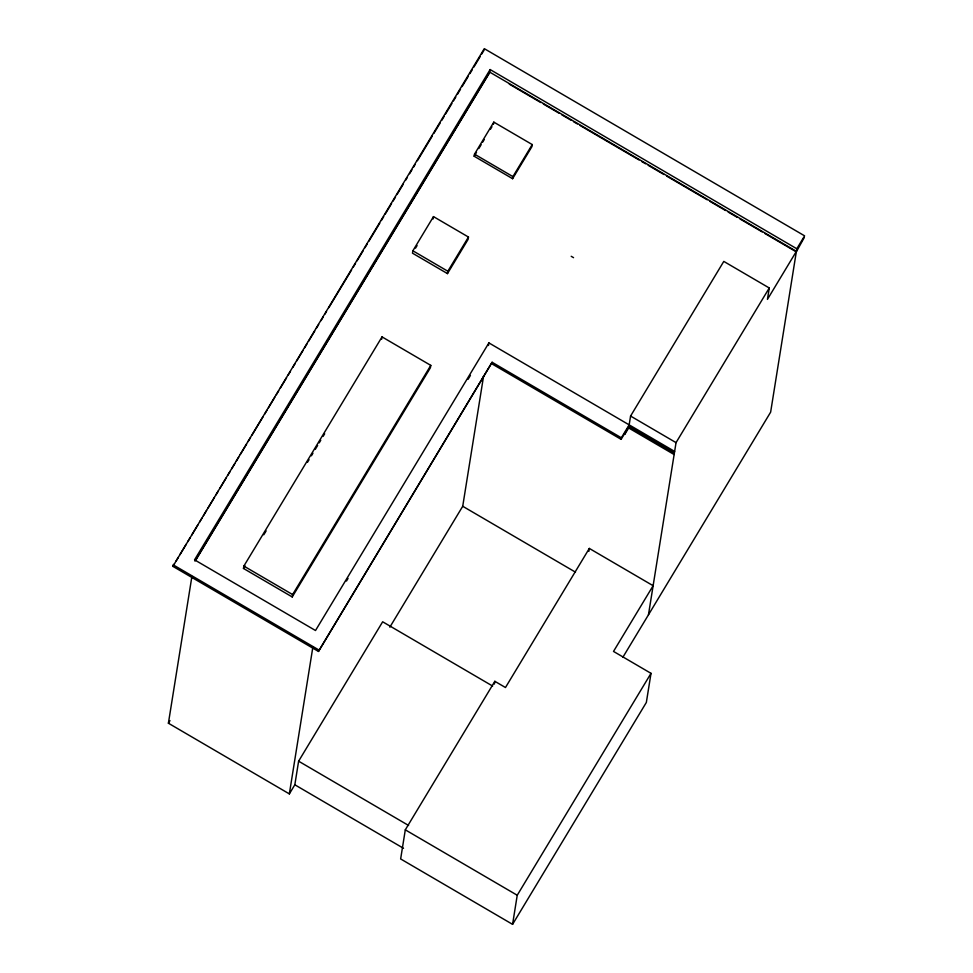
<?xml version="1.0" encoding="UTF-8"?>
<svg xmlns="http://www.w3.org/2000/svg" width="973" height="973" viewBox="0 0 973 973"><rect width="100%" height="100%" fill="white"/><g stroke="black" fill="none" stroke-linecap="round" stroke-linejoin="round"><path stroke-width="1.46" d="M491.864 363.817L621.115 439.346L621.358 437.801L492.119 362.272L318.475 651.436L172.89 566.359L484.286 48.65L804.598 235.843L796.802 248.772L770.64 412.151L622.829 657.334M492.642 686.062L382.657 621.783L298.614 761.19L294.831 784.785L289.346 793.895L168.402 723.219L191.912 576.417M243.481 568.451L243.858 566.079L382.024 336.889L430.784 365.374L430.407 367.745L292.228 596.948L243.481 568.451L245.038 565.86M292.228 596.948L292.618 594.564L430.784 365.374M289.346 793.895L312.856 647.094M318.475 651.436L492.119 362.272M381.647 339.261L382.024 336.889M412.868 250.803L412.491 253.175L447.471 273.608L468.074 239.419L468.463 237.047L433.484 216.614L412.868 250.803L447.848 271.236L447.471 273.608M433.107 218.986L433.484 216.614M474.167 156.239L474.508 154.16L493.822 122.124L532.231 144.563L531.903 146.655L512.589 178.691L474.167 156.239L476.49 152.396M796.802 248.772L490.124 69.557L489.638 72.647L195.634 560.339M493.481 124.203L493.822 122.124M405.303 829.835L400.645 858.94L512.576 924.35L646.352 702.445L651.01 673.34L613.513 651.424L653.126 585.71L589.322 548.431L505.474 687.522L494.843 681.307L405.303 829.835L517.235 895.245L512.576 924.35M512.589 178.691L512.917 176.612L532.231 144.563M389.845 627.171L462.722 506.276L483.605 375.955M488.482 345.476L488.896 342.897L674.63 451.436M494.393 684.068L494.843 681.307M588.86 551.338L589.322 548.431M625.019 432.888L624.763 434.432L628.667 427.962L630.577 416.055L723.79 261.409L769.266 287.984L767.442 299.38L796.388 251.35L489.711 72.124L194.941 561.117M648.468 614.814L676.04 442.63L769.266 287.984M172.89 566.359L174.447 563.756M176.016 561.153L178.375 557.249M179.932 554.646L186.208 544.248M187.777 541.657L190.124 537.753M191.693 535.15L197.969 524.751M199.538 522.148L201.885 518.244M203.454 515.654L206.58 510.448M208.149 507.845L214.425 497.446M215.994 494.843L218.341 490.951M219.91 488.349L226.186 477.95M227.743 475.347L230.102 471.443M231.671 468.84L234.797 463.647M236.366 461.044L238.726 457.14M240.282 454.537L246.558 444.138M248.127 441.535L250.475 437.643M252.043 435.04L263.014 416.833M264.583 414.243L266.93 410.338M268.499 407.736L274.775 397.337M276.344 394.734L278.692 390.83M280.26 388.239L286.524 377.84M288.093 375.237L290.453 371.333M292.8 367.429L295.147 363.537M296.716 360.934L302.992 350.535M304.561 347.933L306.909 344.028M308.477 341.426L314.741 331.027M316.31 328.424L318.67 324.532M321.017 320.628L323.364 316.724M324.933 314.133L326.502 311.53M328.85 307.626L351.581 269.922M353.15 267.32L355.498 263.428M357.067 260.825L363.343 250.426M364.911 247.823L367.259 243.919M368.828 241.316L379.798 223.121M381.367 220.518L383.715 216.614M385.284 214.024L391.56 203.612M393.116 201.022L395.476 197.118M397.045 194.515L403.309 184.116M405.656 180.212L407.225 177.609M409.584 173.717L411.932 169.813M413.501 167.21L415.07 164.607M417.417 160.715L432.304 136.013M433.873 133.41L440.149 123.012M441.718 120.409L444.065 116.505M445.634 113.902L451.91 103.503M453.467 100.9L455.826 97.008M457.395 94.405L460.521 89.2M462.09 86.609L468.366 76.198M469.935 73.607L472.282 69.703M473.851 67.101L480.115 56.702M481.684 54.099L484.043 50.207M490.124 69.557L194.564 559.84L315.507 630.516L488.896 342.897M415.544 248.115L417.076 245.573M478.813 148.553L481.124 144.709M482.669 142.143L484.213 139.577M490.392 129.324L491.937 126.77M263.78 534.785L266.115 530.905M307.492 462.272L309.049 459.682M311.396 455.802L312.953 453.211M315.301 449.319L317.636 445.439M319.205 442.849L320.762 440.258M323.109 436.378L324.666 433.788M168.402 723.219L169.971 720.616M447.848 271.236L468.463 237.047M346.473 581.039L348.042 578.436M468.086 379.312L470.433 375.408M621.358 437.801L629.154 424.873M621.115 439.346L628.911 426.417L674.386 452.992M804.355 237.388L796.315 251.861L764.851 233.484M517.235 895.245L651.01 673.34M509.293 84.14L540.745 102.518M543.372 104.05L559.098 113.233M561.713 114.765L570.883 120.129M573.511 121.661L577.439 123.96M580.066 125.493L639.042 159.961M641.657 161.494L645.598 163.792M648.213 165.325L663.939 174.508M666.566 176.04L707.189 199.781M709.816 201.314L725.542 210.509M728.157 212.041L737.339 217.405M739.954 218.937L762.236 231.951M474.508 154.16L512.917 176.612M571.212 256.3L573.547 257.663M630.577 416.055L676.04 442.63M628.667 427.962L674.131 454.537M462.722 506.276L575.481 572.16M243.858 566.079L292.618 594.564M173.133 564.802L318.73 649.891M298.614 761.19L408.599 825.469M294.831 784.785L403.515 848.298"/></g></svg>
